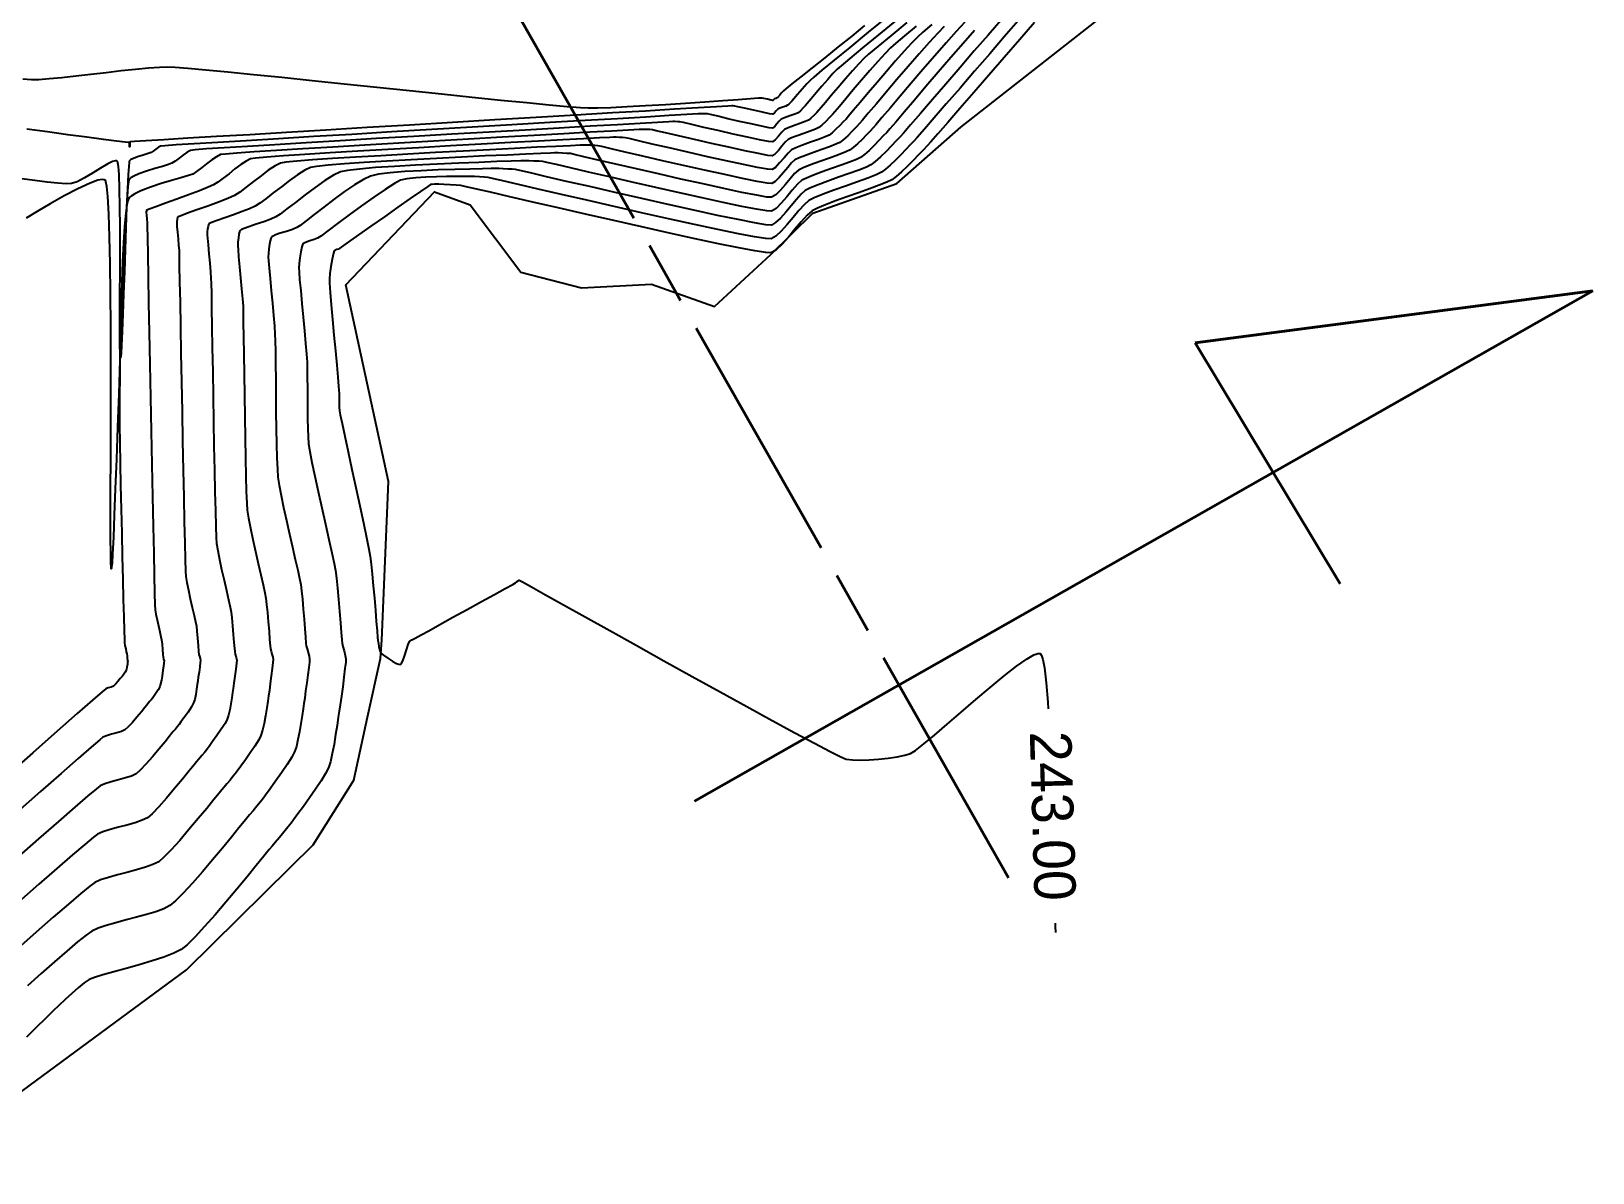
# Model space of a CAD drawing. Header units: metres. Extents: x 708941 to 724052, y 5405153 to 5413472.
# Drawn here: x 709780.9 to 709931.4, y 5411689.3 to 5411799.3 of the extents above; entities that cross this region are included whole.
import ezdxf

# ---------------------------------------------------------------- set-up
doc = ezdxf.new("R2010")
doc.units = ezdxf.units.M
doc.header["$LTSCALE"] = 12.7
doc.header["$MEASUREMENT"] = 0
doc.linetypes.add('ACAD_ISO08W100', pattern=[36, 24, -3, 6, -3])
for name, color, linetype in [('CONT-MJR1', 252, 'Continuous'), ('CONT-MNR1', 251, 'Continuous'), ('contornos2', 7, 'Continuous')]:
    doc.layers.add(name, color=color, linetype=linetype)
doc.layers.add('corte', color=214, linetype='ACAD_ISO08W100', lineweight=40)

msp = doc.modelspace()

# ---------------------------------------------------------------- linework, layer by layer
at = {"layer": 'CONT-MJR1', "flags": 128}
for points, elevation in [([(709865.32, 5411800.14), (709863.78, 5411798.88), (709862.53, 5411797.84), (709861.63, 5411797.09), (709861.17, 5411796.68), (709860.69, 5411796.18), (709860.08, 5411795.51), (709859.39, 5411794.72), (709858.69, 5411793.9), (709858.03, 5411793.12), (709857.46, 5411792.44), (709857.04, 5411791.95), (709856.84, 5411791.71), (709856.62, 5411791.49), (709856.35, 5411791.2), (709856.06, 5411790.93), (709855.82, 5411790.74), (709855.51, 5411790.6), (709854.99, 5411790.41), (709854.4, 5411790.2), (709853.86, 5411790), (709853.53, 5411789.84), (709853.26, 5411789.58), (709852.95, 5411789.2), (709852.63, 5411788.84), (709852.35, 5411788.64), (709851.97, 5411788.68), (709851.12, 5411788.84), (709849.94, 5411789.09), (709848.56, 5411789.4), (709847.12, 5411789.73), (709845.75, 5411790.04), (709844.59, 5411790.31), (709843.78, 5411790.5), (709843.44, 5411790.57), (709843.23, 5411790.59), (709842.96, 5411790.6), (709842.74, 5411790.61), (709842.35, 5411790.58), (709841.28, 5411790.52), (709839.61, 5411790.43), (709837.41, 5411790.3), (709834.78, 5411790.15), (709831.78, 5411789.98), (709828.51, 5411789.79), (709825.03, 5411789.59), (709821.43, 5411789.38), (709817.78, 5411789.17), (709814.18, 5411788.96), (709810.69, 5411788.75), (709807.4, 5411788.55), (709804.38, 5411788.37), (709801.73, 5411788.21), (709799.5, 5411788.07), (709797.8, 5411787.96), (709796.69, 5411787.88), (709796.26, 5411787.83), (709795.94, 5411787.66), (709795.56, 5411787.39), (709795.15, 5411787.07), (709794.77, 5411786.78), (709794.46, 5411786.58), (709794.12, 5411786.45), (709793.54, 5411786.28), (709792.81, 5411786.07), (709792.02, 5411785.83), (709791.28, 5411785.57), (709790.79, 5411785.35), (709790.51, 5411785.18), (709790.38, 5411785.06), (709790.33, 5411785.01), (709790.31, 5411784.97), (709790.28, 5411784.8), (709790.22, 5411784.35), (709790.14, 5411783.39), (709790.03, 5411781.68), (709789.92, 5411779.48), (709789.81, 5411776.89), (709789.69, 5411773.99), (709789.57, 5411770.88), (709789.45, 5411767.64), (709789.33, 5411764.36), (709789.21, 5411761.14), (709789.1, 5411758.05), (709788.99, 5411755.2), (709788.9, 5411752.66), (709788.81, 5411750.54), (709788.73, 5411748.91), (709788.68, 5411748.02), (709788.64, 5411747.63), (709788.62, 5411747.51), (709788.61, 5411747.5), (709788.61, 5411747.51), (709788.59, 5411747.63), (709788.57, 5411748.02), (709788.56, 5411748.91), (709788.55, 5411750.54), (709788.54, 5411752.67), (709788.55, 5411755.21), (709788.56, 5411758.07), (709788.57, 5411761.15), (709788.57, 5411764.38), (709788.57, 5411767.66), (709788.56, 5411770.9), (709788.54, 5411774.01), (709788.5, 5411776.9), (709788.45, 5411779.49), (709788.38, 5411781.68), (709788.28, 5411783.38), (709788.19, 5411784.33), (709788.1, 5411784.78), (709788.04, 5411784.94), (709788.01, 5411784.97), (709787.93, 5411785), (709787.73, 5411785.02), (709787.31, 5411784.94), (709786.56, 5411784.67), (709785.39, 5411784.12), (709784.07, 5411783.43), (709782.73, 5411782.67), (709781.46, 5411781.93), (709780.4, 5411781.29)], 235), ([(709871.83, 5411799.38), (709870.73, 5411798.13), (709869.56, 5411796.77), (709868.34, 5411795.36), (709867.15, 5411793.97), (709866.04, 5411792.67), (709865.05, 5411791.51), (709864.24, 5411790.56), (709863.66, 5411789.89), (709863.37, 5411789.56), (709863.04, 5411789.22), (709862.62, 5411788.78), (709862.15, 5411788.3), (709861.67, 5411787.83), (709861.22, 5411787.43), (709860.85, 5411787.15), (709860.45, 5411786.96), (709859.8, 5411786.7), (709858.98, 5411786.4), (709858.06, 5411786.08), (709857.14, 5411785.75), (709856.3, 5411785.44), (709855.63, 5411785.16), (709855.19, 5411784.94), (709854.77, 5411784.56), (709854.27, 5411784), (709853.74, 5411783.35), (709853.2, 5411782.73), (709852.7, 5411782.23), (709852.27, 5411781.96), (709851.81, 5411781.99), (709850.82, 5411782.15), (709849.4, 5411782.43), (709847.62, 5411782.8), (709845.59, 5411783.24), (709843.38, 5411783.73), (709841.1, 5411784.25), (709838.82, 5411784.77), (709836.63, 5411785.27), (709834.63, 5411785.73), (709832.9, 5411786.13), (709831.53, 5411786.45), (709830.61, 5411786.66), (709830.23, 5411786.74), (709829.85, 5411786.78), (709829.36, 5411786.8), (709828.88, 5411786.82), (709828.5, 5411786.83), (709828.1, 5411786.82), (709827.15, 5411786.79), (709825.77, 5411786.74), (709824.06, 5411786.67), (709822.11, 5411786.59), (709820.04, 5411786.5), (709817.94, 5411786.39), (709815.92, 5411786.28), (709814.09, 5411786.16), (709812.54, 5411786.03), (709811.38, 5411785.9), (709810.72, 5411785.77), (709810.04, 5411785.44), (709809.2, 5411784.91), (709808.26, 5411784.25), (709807.3, 5411783.53), (709806.37, 5411782.81), (709805.55, 5411782.18), (709804.9, 5411781.69), (709804.49, 5411781.41), (709804, 5411781.2), (709803.32, 5411780.95), (709802.57, 5411780.7), (709801.87, 5411780.46), (709801.41, 5411780.29), (709801.17, 5411780.19), (709801.08, 5411780.13), (709801.05, 5411780.11), (709801.03, 5411780.07), (709800.98, 5411779.96), (709800.92, 5411779.75), (709800.87, 5411779.41), (709800.82, 5411778.97), (709800.81, 5411778.63), (709800.83, 5411778.27), (709800.89, 5411777.56), (709800.98, 5411776.61), (709801.08, 5411775.54), (709801.18, 5411774.47), (709801.26, 5411773.52), (709801.31, 5411772.8), (709801.32, 5411772.25), (709801.34, 5411771.23), (709801.37, 5411769.85), (709801.39, 5411768.16), (709801.42, 5411766.26), (709801.44, 5411764.23), (709801.48, 5411762.15), (709801.51, 5411760.1), (709801.55, 5411758.16), (709801.59, 5411756.41), (709801.63, 5411754.94), (709801.67, 5411753.82), (709801.72, 5411753.13), (709801.84, 5411752.37), (709802.02, 5411751.42), (709802.25, 5411750.32), (709802.51, 5411749.16), (709802.77, 5411748), (709803.03, 5411746.9), (709803.25, 5411745.93), (709803.42, 5411745.16), (709803.51, 5411744.65), (709803.59, 5411744.05), (709803.67, 5411743.26), (709803.75, 5411742.36), (709803.82, 5411741.46), (709803.88, 5411740.66), (709803.93, 5411740.06), (709803.96, 5411739.78), (709804.02, 5411739.55), (709804.1, 5411739.26), (709804.18, 5411738.96), (709804.22, 5411738.73), (709804.2, 5411738.45), (709804.13, 5411737.89), (709804.04, 5411737.18), (709803.94, 5411736.43), (709803.85, 5411735.74), (709803.77, 5411735.23), (709803.69, 5411734.73), (709803.6, 5411734.07), (709803.48, 5411733.32), (709803.35, 5411732.58), (709803.2, 5411731.92), (709803.04, 5411731.42), (709802.82, 5411730.99), (709802.45, 5411730.4), (709802.01, 5411729.74), (709801.54, 5411729.08), (709801.1, 5411728.47), (709800.75, 5411727.99), (709800.54, 5411727.71), (709800.33, 5411727.45), (709800.06, 5411727.11), (709799.76, 5411726.76), (709799.48, 5411726.42), (709799.26, 5411726.17), (709799.02, 5411725.87), (709798.51, 5411725.25), (709797.82, 5411724.39), (709796.99, 5411723.4), (709796.1, 5411722.34), (709795.21, 5411721.31), (709794.39, 5411720.39), (709793.69, 5411719.68), (709793.18, 5411719.25), (709792.63, 5411718.97), (709791.9, 5411718.71), (709791.04, 5411718.46), (709790.12, 5411718.22), (709789.2, 5411717.98), (709788.33, 5411717.74), (709787.58, 5411717.49), (709787.01, 5411717.23), (709786.53, 5411716.88), (709785.67, 5411716.17), (709784.48, 5411715.16), (709783.02, 5411713.9), (709781.37, 5411712.45), (709779.59, 5411710.88)], 240)]:
    msp.add_lwpolyline(points, dxfattribs=dict(at, elevation=elevation))
at = {"layer": 'CONT-MNR1', "flags": 128}
for points, elevation in [([(709870.89, 5411800.2), (709870.08, 5411799.3), (709869.1, 5411798.19), (709868.01, 5411796.95), (709866.87, 5411795.63), (709865.74, 5411794.3), (709864.67, 5411793.04), (709863.7, 5411791.91), (709862.91, 5411790.98), (709862.35, 5411790.32), (709862.06, 5411789.99), (709861.77, 5411789.69), (709861.4, 5411789.3), (709860.99, 5411788.88), (709860.56, 5411788.47), (709860.17, 5411788.12), (709859.84, 5411787.87), (709859.42, 5411787.67), (709858.72, 5411787.4), (709857.85, 5411787.09), (709856.92, 5411786.76), (709856.04, 5411786.43), (709855.32, 5411786.15), (709854.86, 5411785.92), (709854.49, 5411785.59), (709854.05, 5411785.09), (709853.58, 5411784.52), (709853.11, 5411783.97), (709852.67, 5411783.53), (709852.28, 5411783.3), (709851.83, 5411783.33), (709850.84, 5411783.5), (709849.42, 5411783.78), (709847.66, 5411784.15), (709845.67, 5411784.59), (709843.53, 5411785.06), (709841.36, 5411785.56), (709839.24, 5411786.04), (709837.27, 5411786.5), (709835.55, 5411786.89), (709834.18, 5411787.21), (709833.25, 5411787.42), (709832.87, 5411787.51), (709832.54, 5411787.54), (709832.11, 5411787.56), (709831.68, 5411787.58), (709831.35, 5411787.58), (709830.96, 5411787.57), (709830.01, 5411787.53), (709828.58, 5411787.47), (709826.77, 5411787.38), (709824.66, 5411787.29), (709822.36, 5411787.17), (709819.95, 5411787.05), (709817.53, 5411786.92), (709815.18, 5411786.79), (709813, 5411786.66), (709811.09, 5411786.53), (709809.52, 5411786.4), (709808.41, 5411786.28), (709807.82, 5411786.18), (709807.26, 5411785.91), (709806.57, 5411785.47), (709805.8, 5411784.93), (709805.01, 5411784.32), (709804.23, 5411783.72), (709803.52, 5411783.17), (709802.92, 5411782.73), (709802.48, 5411782.44), (709801.95, 5411782.2), (709801.22, 5411781.92), (709800.39, 5411781.62), (709799.55, 5411781.33), (709798.82, 5411781.08), (709798.37, 5411780.91), (709798.14, 5411780.82), (709798.06, 5411780.77), (709798.04, 5411780.76), (709798.02, 5411780.73), (709797.99, 5411780.65), (709797.94, 5411780.5), (709797.9, 5411780.25), (709797.87, 5411779.94), (709797.86, 5411779.69), (709797.88, 5411779.37), (709797.94, 5411778.71), (709798.02, 5411777.86), (709798.11, 5411776.95), (709798.18, 5411776.11), (709798.22, 5411775.49), (709798.24, 5411775.02), (709798.26, 5411774.04), (709798.28, 5411772.62), (709798.31, 5411770.84), (709798.35, 5411768.78), (709798.39, 5411766.52), (709798.43, 5411764.14), (709798.47, 5411761.7), (709798.51, 5411759.3), (709798.56, 5411757.01), (709798.6, 5411754.91), (709798.65, 5411753.07), (709798.69, 5411751.58), (709798.73, 5411750.51), (709798.76, 5411749.93), (709798.87, 5411749.26), (709799.04, 5411748.39), (709799.25, 5411747.41), (709799.48, 5411746.38), (709799.71, 5411745.38), (709799.91, 5411744.49), (709800.07, 5411743.78), (709800.16, 5411743.31), (709800.23, 5411742.75), (709800.3, 5411741.99), (709800.37, 5411741.16), (709800.44, 5411740.39), (709800.48, 5411739.79), (709800.51, 5411739.51), (709800.57, 5411739.26), (709800.66, 5411738.95), (709800.71, 5411738.69), (709800.69, 5411738.4), (709800.62, 5411737.82), (709800.53, 5411737.13), (709800.43, 5411736.45), (709800.36, 5411735.95), (709800.3, 5411735.57), (709800.23, 5411735.05), (709800.13, 5411734.47), (709800.03, 5411733.89), (709799.92, 5411733.37), (709799.79, 5411732.98), (709799.58, 5411732.58), (709799.22, 5411732.02), (709798.8, 5411731.41), (709798.38, 5411730.83), (709798.04, 5411730.36), (709797.84, 5411730.09), (709797.63, 5411729.82), (709797.35, 5411729.48), (709797.06, 5411729.14), (709796.84, 5411728.88), (709796.61, 5411728.6), (709796.13, 5411728.01), (709795.48, 5411727.22), (709794.72, 5411726.31), (709793.94, 5411725.38), (709793.19, 5411724.54), (709792.55, 5411723.88), (709792.1, 5411723.48), (709791.59, 5411723.24), (709790.91, 5411723.01), (709790.12, 5411722.78), (709789.29, 5411722.57), (709788.49, 5411722.35), (709787.8, 5411722.14), (709787.28, 5411721.91), (709786.88, 5411721.6), (709786.06, 5411720.92), (709784.87, 5411719.9), (709783.37, 5411718.6), (709781.62, 5411717.07), (709779.66, 5411715.35)], 239), ([(709864.36, 5411800.41), (709862.58, 5411798.96), (709861.05, 5411797.7), (709859.83, 5411796.69), (709858.98, 5411795.99), (709858.59, 5411795.64), (709858.19, 5411795.23), (709857.69, 5411794.66), (709857.12, 5411794.02), (709856.57, 5411793.36), (709856.08, 5411792.78), (709855.71, 5411792.35), (709855.53, 5411792.14), (709855.32, 5411791.92), (709855.05, 5411791.65), (709854.82, 5411791.45), (709854.52, 5411791.32), (709854.02, 5411791.15), (709853.52, 5411790.96), (709853.2, 5411790.82), (709853.01, 5411790.64), (709852.79, 5411790.37), (709852.56, 5411790.11), (709852.37, 5411789.97), (709852.04, 5411790.01), (709851.31, 5411790.16), (709850.31, 5411790.37), (709849.18, 5411790.62), (709848.06, 5411790.88), (709847.08, 5411791.11), (709846.38, 5411791.27), (709846.08, 5411791.34), (709845.93, 5411791.35), (709845.74, 5411791.36), (709845.59, 5411791.36), (709845.2, 5411791.34), (709844.11, 5411791.28), (709842.4, 5411791.18), (709840.14, 5411791.04), (709837.42, 5411790.88), (709834.3, 5411790.7), (709830.88, 5411790.5), (709827.22, 5411790.29), (709823.41, 5411790.06), (709819.52, 5411789.83), (709815.63, 5411789.6), (709811.81, 5411789.37), (709808.15, 5411789.16), (709804.72, 5411788.95), (709801.6, 5411788.76), (709798.87, 5411788.6), (709796.6, 5411788.46), (709794.88, 5411788.35), (709793.77, 5411788.28), (709793.36, 5411788.24), (709793.16, 5411788.13), (709792.91, 5411787.94), (709792.66, 5411787.75), (709792.45, 5411787.61), (709792.18, 5411787.51), (709791.69, 5411787.38), (709791.14, 5411787.21), (709790.74, 5411787.05), (709790.51, 5411786.94), (709790.4, 5411786.85), (709790.36, 5411786.81), (709790.35, 5411786.79), (709790.33, 5411786.65), (709790.29, 5411786.28), (709790.24, 5411785.49), (709790.17, 5411784.11), (709790.09, 5411782.38), (709790.02, 5411780.4), (709789.94, 5411778.28), (709789.87, 5411776.11), (709789.79, 5411774), (709789.72, 5411772.05), (709789.66, 5411770.35), (709789.6, 5411769.02), (709789.55, 5411768.27), (709789.52, 5411767.94), (709789.5, 5411767.84), (709789.49, 5411767.83), (709789.49, 5411767.84), (709789.47, 5411767.94), (709789.46, 5411768.28), (709789.45, 5411769.02), (709789.44, 5411770.36), (709789.44, 5411772.05), (709789.45, 5411774.01), (709789.46, 5411776.12), (709789.46, 5411778.28), (709789.46, 5411780.41), (709789.44, 5411782.38), (709789.41, 5411784.11), (709789.36, 5411785.49), (709789.3, 5411786.27), (709789.25, 5411786.64), (709789.21, 5411786.77), (709789.19, 5411786.8), (709789.14, 5411786.82), (709789.01, 5411786.82), (709788.74, 5411786.75), (709788.28, 5411786.53), (709787.57, 5411786.12), (709786.79, 5411785.64), (709786.02, 5411785.17), (709785.32, 5411784.8), (709784.78, 5411784.62), (709784.26, 5411784.6), (709783.45, 5411784.65), (709782.42, 5411784.76), (709781.24, 5411784.91), (709779.99, 5411785.09)], 234), ([(709876.04, 5411800.3), (709874.71, 5411798.77), (709873.3, 5411797.14), (709871.85, 5411795.46), (709870.44, 5411793.83), (709869.12, 5411792.3), (709867.95, 5411790.96), (709867, 5411789.86), (709866.32, 5411789.08), (709865.98, 5411788.7), (709865.64, 5411788.35), (709865.21, 5411787.9), (709864.72, 5411787.4), (709864.21, 5411786.89), (709863.71, 5411786.41), (709863.25, 5411786), (709862.86, 5411785.72), (709862.37, 5411785.48), (709861.56, 5411785.16), (709860.54, 5411784.79), (709859.41, 5411784.39), (709858.27, 5411783.98), (709857.23, 5411783.59), (709856.39, 5411783.25), (709855.85, 5411782.98), (709855.41, 5411782.59), (709854.9, 5411782.03), (709854.34, 5411781.36), (709853.77, 5411780.67), (709853.21, 5411780.04), (709852.69, 5411779.55), (709852.23, 5411779.29), (709851.72, 5411779.32), (709850.64, 5411779.49), (709849.07, 5411779.79), (709847.1, 5411780.2), (709844.83, 5411780.68), (709842.34, 5411781.23), (709839.73, 5411781.82), (709837.08, 5411782.42), (709834.47, 5411783.02), (709832.01, 5411783.58), (709829.78, 5411784.1), (709827.87, 5411784.54), (709826.36, 5411784.89), (709825.36, 5411785.12), (709824.94, 5411785.21), (709824.58, 5411785.24), (709824.12, 5411785.27), (709823.62, 5411785.3), (709823.16, 5411785.31), (709822.8, 5411785.32), (709822.44, 5411785.32), (709821.79, 5411785.32), (709820.93, 5411785.31), (709819.95, 5411785.29), (709818.93, 5411785.25), (709817.96, 5411785.19), (709817.12, 5411785.08), (709816.5, 5411784.94), (709815.9, 5411784.64), (709815.01, 5411784.07), (709813.93, 5411783.33), (709812.74, 5411782.48), (709811.54, 5411781.6), (709810.42, 5411780.77), (709809.48, 5411780.06), (709808.81, 5411779.56), (709808.5, 5411779.35), (709808.18, 5411779.23), (709807.75, 5411779.1), (709807.34, 5411778.96), (709807.08, 5411778.81), (709806.97, 5411778.53), (709806.87, 5411778.05), (709806.78, 5411777.47), (709806.72, 5411776.92), (709806.69, 5411776.5), (709806.71, 5411776.12), (709806.77, 5411775.35), (709806.87, 5411774.31), (709806.98, 5411773.08), (709807.1, 5411771.76), (709807.23, 5411770.43), (709807.34, 5411769.21), (709807.42, 5411768.17), (709807.48, 5411767.42), (709807.5, 5411766.74), (709807.51, 5411765.91), (709807.52, 5411764.98), (709807.52, 5411763.98), (709807.52, 5411762.95), (709807.53, 5411761.95), (709807.55, 5411761.02), (709807.59, 5411760.2), (709807.64, 5411759.53), (709807.76, 5411758.81), (709807.96, 5411757.74), (709808.24, 5411756.42), (709808.57, 5411754.93), (709808.92, 5411753.35), (709809.27, 5411751.79), (709809.6, 5411750.31), (709809.88, 5411749.02), (709810.09, 5411747.99), (709810.22, 5411747.32), (709810.31, 5411746.59), (709810.41, 5411745.63), (709810.51, 5411744.52), (709810.61, 5411743.37), (709810.7, 5411742.27), (709810.77, 5411741.34), (709810.83, 5411740.65), (709810.87, 5411740.32), (709810.94, 5411739.99), (709811.06, 5411739.57), (709811.17, 5411739.14), (709811.23, 5411738.82), (709811.21, 5411738.49), (709811.14, 5411737.86), (709811.04, 5411737.04), (709810.92, 5411736.12), (709810.79, 5411735.2), (709810.68, 5411734.38), (709810.58, 5411733.77), (709810.5, 5411733.17), (709810.38, 5411732.39), (709810.24, 5411731.5), (709810.09, 5411730.56), (709809.92, 5411729.67), (709809.73, 5411728.89), (709809.54, 5411728.29), (709809.27, 5411727.76), (709808.84, 5411727.06), (709808.3, 5411726.25), (709807.71, 5411725.4), (709807.13, 5411724.58), (709806.6, 5411723.85), (709806.19, 5411723.29), (709805.94, 5411722.96), (709805.64, 5411722.58), (709805.25, 5411722.1), (709804.82, 5411721.58), (709804.42, 5411721.11), (709804.11, 5411720.74), (709803.84, 5411720.42), (709803.32, 5411719.78), (709802.59, 5411718.88), (709801.71, 5411717.8), (709800.71, 5411716.61), (709799.66, 5411715.36), (709798.61, 5411714.13), (709797.6, 5411712.99), (709796.69, 5411712.01), (709795.92, 5411711.25), (709795.36, 5411710.79), (709794.65, 5411710.42), (709793.69, 5411710.05), (709792.54, 5411709.68), (709791.3, 5411709.31), (709790.04, 5411708.97), (709788.85, 5411708.64), (709787.8, 5411708.35), (709786.99, 5411708.09), (709786.48, 5411707.88), (709786, 5411707.56), (709785.43, 5411707.1), (709784.8, 5411706.55), (709784.17, 5411705.96), (709783.56, 5411705.38), (709783.02, 5411704.87), (709782.59, 5411704.46), (709782.19, 5411704.07), (709781.44, 5411703.34), (709780.43, 5411702.33)], 242), ([(709863.57, 5411800.82), (709861.6, 5411799.21), (709859.83, 5411797.76), (709858.32, 5411796.52), (709857.13, 5411795.55), (709856.34, 5411794.89), (709856.01, 5411794.61), (709855.66, 5411794.25), (709855.22, 5411793.74), (709854.77, 5411793.21), (709854.41, 5411792.78), (709854.23, 5411792.57), (709854.1, 5411792.44), (709853.95, 5411792.28), (709853.81, 5411792.17), (709853.64, 5411792.1), (709853.35, 5411791.99), (709853.06, 5411791.89), (709852.87, 5411791.8), (709852.72, 5411791.65), (709852.54, 5411791.44), (709852.39, 5411791.31), (709852.07, 5411791.35), (709851.39, 5411791.5), (709850.53, 5411791.69), (709849.67, 5411791.88), (709849.01, 5411792.04), (709848.73, 5411792.1), (709848.58, 5411792.11), (709848.44, 5411792.12), (709848.05, 5411792.09), (709846.95, 5411792.03), (709845.21, 5411791.92), (709842.91, 5411791.79), (709840.12, 5411791.62), (709836.92, 5411791.43), (709833.39, 5411791.22), (709829.59, 5411790.99), (709825.6, 5411790.76), (709821.5, 5411790.51), (709817.37, 5411790.26), (709813.27, 5411790.02), (709809.29, 5411789.78), (709805.49, 5411789.55), (709801.96, 5411789.34), (709798.76, 5411789.15), (709795.98, 5411788.99), (709793.68, 5411788.85), (709791.95, 5411788.75), (709790.85, 5411788.68), (709790.47, 5411788.66), (709790.4, 5411788.62), (709790.39, 5411788.5), (709790.39, 5411788.28), (709790.38, 5411788.16), (709790.37, 5411788.28), (709790.37, 5411788.5), (709790.37, 5411788.62), (709790.32, 5411788.6), (709790.26, 5411788.57), (709789.96, 5411788.61), (709789.12, 5411788.72), (709787.86, 5411788.88), (709786.25, 5411789.1), (709784.42, 5411789.34), (709782.46, 5411789.61), (709780.47, 5411789.88)], 233), ([(709874.36, 5411800.34), (709873.15, 5411798.94), (709871.82, 5411797.41), (709870.44, 5411795.81), (709869.07, 5411794.22), (709867.78, 5411792.72), (709866.63, 5411791.38), (709865.68, 5411790.29), (709865.01, 5411789.51), (709864.67, 5411789.13), (709864.3, 5411788.75), (709863.83, 5411788.26), (709863.31, 5411787.72), (709862.77, 5411787.2), (709862.27, 5411786.75), (709861.85, 5411786.43), (709861.41, 5411786.22), (709860.68, 5411785.93), (709859.76, 5411785.6), (709858.74, 5411785.23), (709857.71, 5411784.87), (709856.77, 5411784.52), (709856.01, 5411784.21), (709855.52, 5411783.96), (709855.12, 5411783.61), (709854.66, 5411783.1), (709854.15, 5411782.49), (709853.64, 5411781.87), (709853.13, 5411781.3), (709852.66, 5411780.86), (709852.25, 5411780.63), (709851.73, 5411780.66), (709850.63, 5411780.84), (709849.04, 5411781.15), (709847.05, 5411781.56), (709844.78, 5411782.06), (709842.31, 5411782.61), (709839.75, 5411783.18), (709837.2, 5411783.76), (709834.75, 5411784.33), (709832.51, 5411784.84), (709830.57, 5411785.29), (709829.04, 5411785.65), (709828.01, 5411785.88), (709827.58, 5411785.97), (709827.26, 5411786.01), (709826.84, 5411786.03), (709826.39, 5411786.05), (709825.97, 5411786.07), (709825.65, 5411786.07), (709825.25, 5411786.07), (709824.4, 5411786.06), (709823.19, 5411786.03), (709821.73, 5411785.99), (709820.12, 5411785.94), (709818.48, 5411785.87), (709816.9, 5411785.78), (709815.49, 5411785.66), (709814.36, 5411785.52), (709813.61, 5411785.35), (709812.92, 5411785.03), (709812.06, 5411784.51), (709811.1, 5411783.85), (709810.09, 5411783.12), (709809.09, 5411782.36), (709808.17, 5411781.65), (709807.39, 5411781.04), (709806.81, 5411780.6), (709806.49, 5411780.38), (709806.07, 5411780.21), (709805.49, 5411780.02), (709804.88, 5411779.83), (709804.45, 5411779.67), (709804.21, 5411779.56), (709804.1, 5411779.49), (709804.07, 5411779.46), (709804.04, 5411779.42), (709803.99, 5411779.32), (709803.92, 5411779.12), (709803.86, 5411778.79), (709803.8, 5411778.33), (709803.77, 5411777.9), (709803.75, 5411777.57), (709803.77, 5411777.19), (709803.83, 5411776.46), (709803.92, 5411775.46), (709804.03, 5411774.3), (709804.14, 5411773.09), (709804.25, 5411771.91), (709804.34, 5411770.89), (709804.39, 5411770.11), (709804.41, 5411769.46), (709804.43, 5411768.48), (709804.44, 5411767.22), (709804.46, 5411765.78), (709804.47, 5411764.21), (709804.49, 5411762.59), (709804.51, 5411761), (709804.54, 5411759.5), (709804.57, 5411758.18), (709804.62, 5411757.1), (709804.68, 5411756.33), (709804.8, 5411755.55), (709804.99, 5411754.56), (709805.23, 5411753.4), (709805.5, 5411752.14), (709805.79, 5411750.84), (709806.08, 5411749.58), (709806.35, 5411748.39), (709806.59, 5411747.36), (709806.76, 5411746.54), (709806.87, 5411745.99), (709806.94, 5411745.37), (709807.03, 5411744.55), (709807.11, 5411743.61), (709807.2, 5411742.63), (709807.27, 5411741.71), (709807.34, 5411740.91), (709807.38, 5411740.33), (709807.41, 5411740.05), (709807.48, 5411739.77), (709807.58, 5411739.41), (709807.68, 5411739.05), (709807.72, 5411738.77), (709807.71, 5411738.5), (709807.65, 5411737.97), (709807.56, 5411737.27), (709807.46, 5411736.49), (709807.35, 5411735.71), (709807.26, 5411735.02), (709807.18, 5411734.5), (709807.1, 5411733.99), (709807, 5411733.33), (709806.89, 5411732.57), (709806.76, 5411731.78), (709806.61, 5411731.02), (709806.46, 5411730.36), (709806.29, 5411729.85), (709806.02, 5411729.33), (709805.57, 5411728.62), (709805.03, 5411727.81), (709804.45, 5411727), (709803.92, 5411726.26), (709803.49, 5411725.67), (709803.24, 5411725.34), (709802.99, 5411725.01), (709802.65, 5411724.6), (709802.29, 5411724.17), (709801.95, 5411723.76), (709801.68, 5411723.45), (709801.43, 5411723.14), (709800.91, 5411722.51), (709800.2, 5411721.62), (709799.33, 5411720.57), (709798.38, 5411719.43), (709797.39, 5411718.27), (709796.43, 5411717.17), (709795.55, 5411716.22), (709794.81, 5411715.47), (709794.27, 5411715.02), (709793.69, 5411714.72), (709792.92, 5411714.43), (709792.02, 5411714.16), (709791.04, 5411713.89), (709790.03, 5411713.63), (709789.05, 5411713.37), (709788.13, 5411713.11), (709787.35, 5411712.84), (709786.75, 5411712.56), (709786.18, 5411712.17), (709785.36, 5411711.51), (709784.32, 5411710.64), (709783.13, 5411709.6), (709781.85, 5411708.47), (709780.52, 5411707.28)], 241), ([(709877.63, 5411800.15), (709876.2, 5411798.51), (709874.71, 5411796.79), (709873.21, 5411795.07), (709871.77, 5411793.4), (709870.43, 5411791.86), (709869.25, 5411790.51), (709868.3, 5411789.42), (709867.62, 5411788.65), (709867.28, 5411788.27), (709866.91, 5411787.88), (709866.44, 5411787.39), (709865.91, 5411786.84), (709865.35, 5411786.28), (709864.79, 5411785.76), (709864.29, 5411785.31), (709863.86, 5411785), (709863.4, 5411784.77), (709862.66, 5411784.47), (709861.71, 5411784.12), (709860.64, 5411783.74), (709859.52, 5411783.34), (709858.44, 5411782.95), (709857.47, 5411782.58), (709856.69, 5411782.26), (709856.19, 5411782), (709855.7, 5411781.58), (709855.13, 5411780.95), (709854.52, 5411780.22), (709853.9, 5411779.47), (709853.28, 5411778.78), (709852.71, 5411778.24), (709852.22, 5411777.96), (709851.71, 5411777.98), (709850.65, 5411778.14), (709849.11, 5411778.43), (709847.17, 5411778.83), (709844.91, 5411779.31), (709842.42, 5411779.85), (709839.77, 5411780.44), (709837.05, 5411781.06), (709834.34, 5411781.67), (709831.71, 5411782.28), (709829.25, 5411782.84), (709827.04, 5411783.36), (709825.16, 5411783.79), (709823.69, 5411784.13), (709822.71, 5411784.36), (709822.3, 5411784.44), (709821.87, 5411784.48), (709821.28, 5411784.51), (709820.68, 5411784.54), (709820.19, 5411784.56), (709819.95, 5411784.56), (709819.78, 5411784.56), (709819.56, 5411784.55), (709819.39, 5411784.53), (709819.12, 5411784.35), (709818.43, 5411783.87), (709817.44, 5411783.18), (709816.24, 5411782.34), (709814.94, 5411781.42), (709813.64, 5411780.51), (709812.44, 5411779.67), (709811.45, 5411778.97), (709810.77, 5411778.5), (709810.51, 5411778.31), (709810.37, 5411778.27), (709810.2, 5411778.21), (709810.09, 5411778.15), (709810.03, 5411777.91), (709809.91, 5411777.35), (709809.79, 5411776.64), (709809.69, 5411775.95), (709809.64, 5411775.44), (709809.66, 5411775.01), (709809.72, 5411774.14), (709809.82, 5411772.94), (709809.94, 5411771.53), (709810.08, 5411770.02), (709810.22, 5411768.51), (709810.35, 5411767.12), (709810.45, 5411765.95), (709810.53, 5411765.11), (709810.56, 5411764.72), (709810.57, 5411764.39), (709810.57, 5411763.95), (709810.57, 5411763.49), (709810.58, 5411763.06), (709810.6, 5411762.72), (709810.68, 5411762.34), (709810.86, 5411761.48), (709811.12, 5411760.26), (709811.45, 5411758.75), (709811.81, 5411757.07), (709812.2, 5411755.31), (709812.57, 5411753.56), (709812.92, 5411751.93), (709813.22, 5411750.5), (709813.44, 5411749.38), (709813.57, 5411748.66), (709813.66, 5411747.93), (709813.77, 5411746.96), (709813.87, 5411745.84), (709813.98, 5411744.65), (709814.07, 5411743.48), (709814.16, 5411742.41), (709814.23, 5411741.51), (709814.29, 5411740.88), (709814.32, 5411740.58), (709814.36, 5411740.31), (709814.42, 5411739.95), (709814.51, 5411739.6), (709814.61, 5411739.36), (709814.84, 5411739.16), (709815.26, 5411738.86), (709815.74, 5411738.56), (709816.11, 5411738.37), (709816.34, 5411738.29), (709816.45, 5411738.27), (709816.49, 5411738.28), (709816.52, 5411738.3), (709816.6, 5411738.39), (709816.72, 5411738.62), (709816.88, 5411739.05), (709817.08, 5411739.67), (709817.24, 5411740.2), (709817.35, 5411740.48), (709817.59, 5411740.64), (709817.92, 5411740.81), (709818.19, 5411740.95), (709818.5, 5411741.12), (709819.23, 5411741.52), (709820.29, 5411742.11), (709821.55, 5411742.81), (709822.93, 5411743.56), (709824.29, 5411744.32), (709825.55, 5411745.02), (709826.59, 5411745.59), (709827.31, 5411745.99), (709827.58, 5411746.14), (709827.69, 5411746.23), (709827.83, 5411746.34), (709827.94, 5411746.39), (709828.25, 5411746.22), (709829.12, 5411745.74), (709830.46, 5411744.99), (709832.22, 5411744.01), (709834.31, 5411742.85), (709836.67, 5411741.53), (709839.22, 5411740.11), (709841.89, 5411738.63), (709844.61, 5411737.12), (709847.3, 5411735.63), (709849.9, 5411734.2), (709852.33, 5411732.87), (709854.53, 5411731.68), (709856.41, 5411730.67), (709857.91, 5411729.89), (709858.95, 5411729.37), (709859.47, 5411729.15), (709860.06, 5411729.08), (709860.81, 5411729.05), (709861.68, 5411729.07), (709862.59, 5411729.13), (709863.51, 5411729.23), (709864.37, 5411729.36), (709865.11, 5411729.51), (709865.68, 5411729.68), (709866.16, 5411729.98), (709866.95, 5411730.6), (709867.99, 5411731.46), (709869.21, 5411732.51), (709870.55, 5411733.67), (709871.96, 5411734.88), (709873.36, 5411736.06), (709874.69, 5411737.16), (709875.9, 5411738.1), (709876.93, 5411738.82), (709877.57, 5411739.19), (709877.93, 5411739.32), (709878.1, 5411739.33), (709878.16, 5411739.32), (709878.21, 5411739.28), (709878.3, 5411739.14), (709878.42, 5411738.75), (709878.57, 5411737.93), (709878.75, 5411736.48), (709878.9, 5411734.64), (709878.94, 5411733.99)], 243), ([(709866.21, 5411799.81), (709865.08, 5411798.86), (709864.24, 5411798.15), (709863.75, 5411797.71), (709863.21, 5411797.16), (709862.53, 5411796.41), (709861.76, 5411795.53), (709860.95, 5411794.59), (709860.15, 5411793.65), (709859.42, 5411792.79), (709858.81, 5411792.06), (709858.37, 5411791.54), (709858.14, 5411791.28), (709857.87, 5411790.99), (709857.51, 5411790.62), (709857.13, 5411790.26), (709856.83, 5411790.02), (709856.52, 5411789.88), (709856, 5411789.68), (709855.37, 5411789.46), (709854.73, 5411789.23), (709854.2, 5411789.02), (709853.87, 5411788.86), (709853.59, 5411788.61), (709853.27, 5411788.23), (709852.94, 5411787.83), (709852.61, 5411787.49), (709852.33, 5411787.3), (709851.92, 5411787.34), (709851, 5411787.51), (709849.7, 5411787.79), (709848.16, 5411788.12), (709846.49, 5411788.5), (709844.83, 5411788.88), (709843.3, 5411789.23), (709842.04, 5411789.52), (709841.16, 5411789.72), (709840.8, 5411789.8), (709840.52, 5411789.83), (709840.17, 5411789.84), (709839.89, 5411789.85), (709839.51, 5411789.83), (709838.47, 5411789.77), (709836.85, 5411789.69), (709834.75, 5411789.57), (709832.23, 5411789.43), (709829.39, 5411789.27), (709826.3, 5411789.1), (709823.04, 5411788.91), (709819.69, 5411788.72), (709816.34, 5411788.53), (709813.07, 5411788.34), (709809.96, 5411788.15), (709807.09, 5411787.98), (709804.53, 5411787.82), (709802.38, 5411787.68), (709800.71, 5411787.56), (709799.61, 5411787.47), (709799.15, 5411787.42), (709798.76, 5411787.22), (709798.3, 5411786.91), (709797.8, 5411786.52), (709797.3, 5411786.13), (709796.84, 5411785.78), (709796.47, 5411785.54), (709796.05, 5411785.39), (709795.33, 5411785.17), (709794.42, 5411784.91), (709793.41, 5411784.62), (709792.39, 5411784.29), (709791.47, 5411783.94), (709790.87, 5411783.64), (709790.52, 5411783.42), (709790.35, 5411783.27), (709790.29, 5411783.2), (709790.26, 5411783.14), (709790.2, 5411782.97), (709790.11, 5411782.57), (709790, 5411781.79), (709789.88, 5411780.5), (709789.78, 5411778.9), (709789.69, 5411777.08), (709789.62, 5411775.11), (709789.56, 5411773.07), (709789.51, 5411771.04), (709789.47, 5411769.08), (709789.44, 5411767.27), (709789.42, 5411765.69), (709789.4, 5411764.42), (709789.39, 5411763.52), (709789.39, 5411762.64), (709789.41, 5411761.32), (709789.43, 5411759.64), (709789.47, 5411757.68), (709789.51, 5411755.51), (709789.56, 5411753.23), (709789.62, 5411750.91), (709789.67, 5411748.63), (709789.72, 5411746.48), (709789.77, 5411744.52), (709789.81, 5411742.85), (709789.85, 5411741.54), (709789.87, 5411740.68), (709789.88, 5411740.34), (709789.93, 5411740.1), (709790, 5411739.78), (709790.06, 5411739.48), (709790.1, 5411739.3), (709790.13, 5411739.09), (709790.15, 5411738.83), (709790.16, 5411738.7), (709790.17, 5411738.64), (709790.19, 5411738.57), (709790.18, 5411738.48), (709790.16, 5411738.29), (709790.13, 5411738.14), (709790.11, 5411738), (709790.08, 5411737.82), (709790.05, 5411737.67), (709789.95, 5411737.52), (709789.82, 5411737.33), (709789.74, 5411737.22), (709789.66, 5411737.12), (709789.58, 5411737.03), (709789.47, 5411736.9), (709789.25, 5411736.63), (709789.01, 5411736.35), (709788.83, 5411736.18), (709788.61, 5411736.09), (709788.31, 5411736.01), (709788.08, 5411735.93), (709787.74, 5411735.64), (709786.8, 5411734.82), (709785.33, 5411733.53), (709783.39, 5411731.82), (709781.04, 5411729.75), (709778.35, 5411727.38)], 236), ([(709868.91, 5411799.78), (709868.29, 5411799.14), (709867.46, 5411798.22), (709866.49, 5411797.12), (709865.43, 5411795.91), (709864.36, 5411794.65), (709863.32, 5411793.43), (709862.38, 5411792.32), (709861.6, 5411791.4), (709861.04, 5411790.74), (709860.76, 5411790.42), (709860.45, 5411790.1), (709860.04, 5411789.68), (709859.61, 5411789.24), (709859.18, 5411788.85), (709858.84, 5411788.58), (709858.47, 5411788.41), (709857.87, 5411788.18), (709857.12, 5411787.91), (709856.31, 5411787.62), (709855.55, 5411787.34), (709854.92, 5411787.1), (709854.53, 5411786.9), (709854.2, 5411786.61), (709853.83, 5411786.18), (709853.42, 5411785.69), (709853.01, 5411785.21), (709852.63, 5411784.84), (709852.3, 5411784.63), (709851.85, 5411784.67), (709850.87, 5411784.84), (709849.47, 5411785.12), (709847.75, 5411785.49), (709845.82, 5411785.92), (709843.79, 5411786.37), (709841.77, 5411786.83), (709839.86, 5411787.27), (709838.17, 5411787.66), (709836.82, 5411787.98), (709835.89, 5411788.19), (709835.51, 5411788.27), (709835.23, 5411788.3), (709834.86, 5411788.32), (709834.48, 5411788.33), (709834.2, 5411788.34), (709833.83, 5411788.32), (709832.9, 5411788.28), (709831.48, 5411788.21), (709829.65, 5411788.12), (709827.5, 5411788.01), (709825.1, 5411787.89), (709822.53, 5411787.75), (709819.87, 5411787.61), (709817.2, 5411787.46), (709814.6, 5411787.31), (709812.15, 5411787.17), (709809.93, 5411787.03), (709808.01, 5411786.9), (709806.49, 5411786.78), (709805.44, 5411786.68), (709804.93, 5411786.59), (709804.4, 5411786.33), (709803.75, 5411785.91), (709803.05, 5411785.38), (709802.33, 5411784.82), (709801.63, 5411784.27), (709801, 5411783.81), (709800.48, 5411783.48), (709799.85, 5411783.19), (709798.95, 5411782.84), (709797.91, 5411782.46), (709796.87, 5411782.09), (709795.96, 5411781.76), (709795.4, 5411781.56), (709795.14, 5411781.46), (709795.04, 5411781.42), (709795.03, 5411781.41), (709795.01, 5411781.38), (709794.99, 5411781.32), (709794.96, 5411781.18), (709794.93, 5411780.97), (709794.92, 5411780.76), (709794.94, 5411780.49), (709794.98, 5411779.95), (709795.05, 5411779.3), (709795.1, 5411778.66), (709795.14, 5411778.19), (709795.15, 5411777.75), (709795.17, 5411776.72), (709795.2, 5411775.16), (709795.24, 5411773.18), (709795.28, 5411770.86), (709795.33, 5411768.27), (709795.38, 5411765.5), (709795.44, 5411762.65), (709795.49, 5411759.79), (709795.55, 5411757.01), (709795.6, 5411754.39), (709795.65, 5411752.02), (709795.7, 5411749.99), (709795.74, 5411748.37), (709795.78, 5411747.26), (709795.8, 5411746.74), (709795.89, 5411746.17), (709796.04, 5411745.43), (709796.22, 5411744.6), (709796.41, 5411743.76), (709796.59, 5411742.99), (709796.73, 5411742.37), (709796.81, 5411741.97), (709796.87, 5411741.47), (709796.93, 5411740.79), (709796.99, 5411740.08), (709797.03, 5411739.52), (709797.06, 5411739.24), (709797.11, 5411739.06), (709797.17, 5411738.83), (709797.2, 5411738.65), (709797.19, 5411738.44), (709797.14, 5411738.03), (709797.07, 5411737.53), (709797, 5411737.04), (709796.95, 5411736.68), (709796.9, 5411736.34), (709796.83, 5411735.87), (709796.75, 5411735.36), (709796.65, 5411734.89), (709796.54, 5411734.55), (709796.34, 5411734.18), (709796.01, 5411733.68), (709795.65, 5411733.16), (709795.33, 5411732.72), (709795.14, 5411732.47), (709794.99, 5411732.27), (709794.79, 5411732.03), (709794.58, 5411731.79), (709794.42, 5411731.6), (709794.22, 5411731.35), (709793.79, 5411730.82), (709793.22, 5411730.13), (709792.58, 5411729.36), (709791.94, 5411728.64), (709791.39, 5411728.06), (709791.01, 5411727.72), (709790.57, 5411727.51), (709789.97, 5411727.32), (709789.29, 5411727.14), (709788.6, 5411726.96), (709787.99, 5411726.77), (709787.54, 5411726.58), (709787.18, 5411726.29), (709786.35, 5411725.59), (709785.11, 5411724.51), (709783.51, 5411723.12), (709781.6, 5411721.45), (709779.45, 5411719.56)], 238), ([(709867.73, 5411799.97), (709866.87, 5411799.23), (709866.33, 5411798.75), (709865.77, 5411798.17), (709865.05, 5411797.39), (709864.23, 5411796.45), (709863.34, 5411795.43), (709862.44, 5411794.37), (709861.58, 5411793.36), (709860.8, 5411792.43), (709860.15, 5411791.67), (709859.68, 5411791.12), (709859.45, 5411790.85), (709859.19, 5411790.58), (709858.85, 5411790.23), (709858.48, 5411789.86), (709858.12, 5411789.53), (709857.83, 5411789.3), (709857.45, 5411789.13), (709856.81, 5411788.89), (709856.04, 5411788.61), (709855.26, 5411788.33), (709854.61, 5411788.08), (709854.2, 5411787.88), (709853.86, 5411787.57), (709853.47, 5411787.11), (709853.05, 5411786.61), (709852.66, 5411786.19), (709852.32, 5411785.97), (709851.88, 5411786.01), (709850.92, 5411786.18), (709849.56, 5411786.46), (709847.9, 5411786.82), (709846.08, 5411787.22), (709844.2, 5411787.65), (709842.39, 5411788.06), (709840.77, 5411788.44), (709839.44, 5411788.75), (709838.53, 5411788.96), (709838.16, 5411789.04), (709837.91, 5411789.06), (709837.6, 5411789.08), (709837.29, 5411789.09), (709837.04, 5411789.09), (709836.67, 5411789.08), (709835.67, 5411789.03), (709834.14, 5411788.95), (709832.15, 5411788.84), (709829.79, 5411788.71), (709827.14, 5411788.57), (709824.28, 5411788.41), (709821.3, 5411788.25), (709818.26, 5411788.08), (709815.26, 5411787.91), (709812.37, 5411787.74), (709809.68, 5411787.58), (709807.27, 5411787.42), (709805.22, 5411787.29), (709803.61, 5411787.17), (709802.52, 5411787.07), (709802.04, 5411787.01), (709801.61, 5411786.79), (709801.1, 5411786.46), (709800.53, 5411786.04), (709799.96, 5411785.58), (709799.4, 5411785.15), (709798.89, 5411784.77), (709798.47, 5411784.51), (709797.95, 5411784.28), (709797.11, 5411783.94), (709796.06, 5411783.54), (709794.93, 5411783.13), (709793.84, 5411782.73), (709792.91, 5411782.39), (709792.36, 5411782.19), (709792.11, 5411782.09), (709792.03, 5411782.06), (709792.01, 5411782.06), (709792.01, 5411782.05), (709792, 5411782), (709791.98, 5411781.91), (709791.97, 5411781.82), (709791.99, 5411781.61), (709792.03, 5411781.21), (709792.06, 5411780.88), (709792.06, 5411780.48), (709792.09, 5411779.42), (709792.12, 5411777.78), (709792.16, 5411775.65), (709792.21, 5411773.12), (709792.27, 5411770.27), (709792.33, 5411767.21), (709792.39, 5411764), (709792.46, 5411760.75), (709792.52, 5411757.53), (709792.59, 5411754.45), (709792.65, 5411751.58), (709792.7, 5411749.01), (709792.75, 5411746.83), (709792.79, 5411745.14), (709792.82, 5411744.01), (709792.84, 5411743.54), (709792.91, 5411743.12), (709793.02, 5411742.58), (709793.16, 5411741.98), (709793.29, 5411741.41), (709793.4, 5411740.93), (709793.46, 5411740.64), (709793.5, 5411740.23), (709793.55, 5411739.7), (709793.59, 5411739.21), (709793.61, 5411738.97), (709793.66, 5411738.79), (709793.7, 5411738.61), (709793.68, 5411738.43), (709793.64, 5411738.08), (709793.59, 5411737.7), (709793.54, 5411737.41), (709793.5, 5411737.13), (709793.44, 5411736.76), (709793.37, 5411736.39), (709793.29, 5411736.11), (709793.13, 5411735.82), (709792.86, 5411735.42), (709792.6, 5411735.05), (709792.44, 5411734.84), (709792.31, 5411734.68), (709792.14, 5411734.47), (709792, 5411734.31), (709791.84, 5411734.12), (709791.51, 5411733.71), (709791.07, 5411733.19), (709790.62, 5411732.65), (709790.21, 5411732.21), (709789.92, 5411731.95), (709789.59, 5411731.8), (709789.13, 5411731.66), (709788.62, 5411731.53), (709788.15, 5411731.4), (709787.81, 5411731.26), (709787.49, 5411730.99), (709786.67, 5411730.29), (709785.42, 5411729.19), (709783.77, 5411727.75), (709781.79, 5411726.01), (709779.53, 5411724.02)], 237), ([(709861.24, 5411799.87), (709860, 5411798.85), (709858.69, 5411797.8), (709857.4, 5411796.76), (709856.18, 5411795.78), (709855.1, 5411794.92), (709854.24, 5411794.23), (709853.66, 5411793.76), (709853.42, 5411793.58), (709853.24, 5411793.38), (709853.03, 5411793.13), (709852.92, 5411793), (709852.86, 5411792.94), (709852.8, 5411792.89), (709852.67, 5411792.84), (709852.54, 5411792.78), (709852.47, 5411792.71), (709852.4, 5411792.64), (709852.23, 5411792.68), (709851.88, 5411792.75), (709851.53, 5411792.83), (709851.37, 5411792.87), (709851.29, 5411792.87), (709851.01, 5411792.85), (709850.24, 5411792.79), (709849.06, 5411792.71), (709847.56, 5411792.6), (709845.83, 5411792.48), (709843.96, 5411792.35), (709842.03, 5411792.23), (709840.13, 5411792.11), (709838.35, 5411792.01), (709836.77, 5411791.93), (709835.49, 5411791.88), (709834.59, 5411791.88), (709833.85, 5411791.92), (709832.57, 5411792.03), (709830.82, 5411792.19), (709828.66, 5411792.4), (709826.17, 5411792.65), (709823.42, 5411792.93), (709820.46, 5411793.24), (709817.37, 5411793.56), (709814.22, 5411793.89), (709811.07, 5411794.21), (709807.99, 5411794.53), (709805.04, 5411794.84), (709802.31, 5411795.12), (709799.84, 5411795.36), (709797.72, 5411795.57), (709796, 5411795.72), (709794.76, 5411795.83), (709794.07, 5411795.86), (709793.27, 5411795.83), (709792.21, 5411795.75), (709790.96, 5411795.63), (709789.57, 5411795.48), (709788.11, 5411795.31), (709786.63, 5411795.14), (709785.18, 5411794.98), (709783.83, 5411794.83), (709782.63, 5411794.72), (709781.64, 5411794.64), (709780.93, 5411794.62), (709780.08, 5411794.68)], 232), ([(709879.61, 5411713.33), (709879.62, 5411713.05), (709879.64, 5411712.41)], 243)]:
    msp.add_lwpolyline(points, dxfattribs=dict(at, elevation=elevation))
at = {"layer": 'contornos2', "color": 30}
msp.add_lwpolyline([(709769.28, 5411689.26), (709795.87, 5411708.83), (709805.89, 5411718.73), (709808.07, 5411720.89), (709811.99, 5411727.11), (709813.31, 5411733.18), (709814.58, 5411738.85), (709814.7, 5411740.61), (709815.35, 5411755.91), (709811.22, 5411774.87), (709819.77, 5411783.84), (709823.22, 5411782.59), (709828.11, 5411776.1), (709833.96, 5411774.59), (709840.7, 5411774.92), (709846.76, 5411772.78), (709852.21, 5411777.8), (709852.21, 5411777.8), (709856.26, 5411781.78), (709864.36, 5411784.64), (709870.52, 5411790.05), (709899.3, 5411812.64)], dxfattribs=at)
at = {"layer": 'corte', "color": 6, "ltscale": 0.08}
msp.add_line((709875.12, 5411717.7), (709685.93, 5412050.65), dxfattribs=at)
msp.add_line((709875.12, 5411717.7), (709685.93, 5412050.65), dxfattribs=at)
at = {"layer": 'corte', "color": 6}
msp.add_lwpolyline([(709844.83, 5411725.07), (709931.45, 5411774.29), (709893.11, 5411769.26), (709907.09, 5411746.05)], dxfattribs=at)
msp.add_lwpolyline([(709844.83, 5411725.07), (709931.45, 5411774.29), (709893.11, 5411769.26), (709907.09, 5411746.05)], dxfattribs=at)

# ---------------------------------------------------------------- texts
at = {"layer": 'CONT-MNR1', "insert": (709879.37, 5411723.66, 243), "char_height": 4, "attachment_point": 5, "rotation": 271.6347}
msp.add_mtext('{243.00}', dxfattribs=at)

doc.saveas('drawing.dxf')
